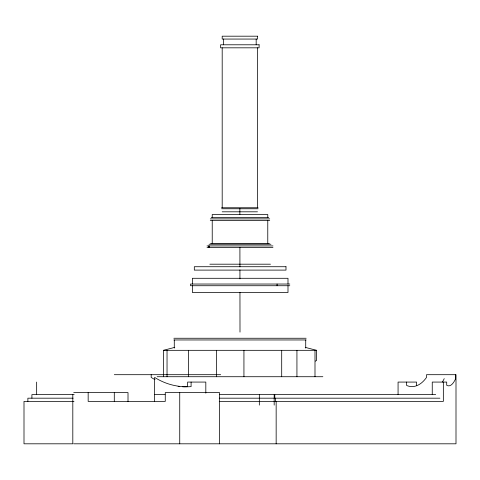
<?xml version="1.0" encoding="UTF-8"?>
<svg xmlns="http://www.w3.org/2000/svg" width="480" height="480" viewBox="0 0 480 480"><rect width="100%" height="100%" fill="white"/><g stroke="black" fill="none" stroke-linecap="round" stroke-linejoin="round"><path stroke-width="0.72" d="M444.216 378.63L443.838 379.44A71.148 15.894 -90 0 1 442.356 382.074M315.444 361.146L316.584 360.444L316.584 350.322L305.226 347.37M163.416 376.722L163.416 350.322L174.774 347.37M221.616 207.756L258.084 207.756M221.616 208.764L258.084 208.764M222.18 211.806L257.49 211.806M211.29 217.554L268.71 217.554M210.282 218.904L269.718 218.904M210.282 220.596L269.718 220.596M210.57 243.576L269.43 243.576M209.034 244.254L270.966 244.254M207.018 245.94L272.982 245.94M207.018 247.464L272.982 247.464M209.838 264.192L270.468 264.192M289.806 284.034L190.554 284.034L190.554 285.726L289.806 285.726M173.85 338.256L306.15 338.256M173.85 339.96L306.15 339.96M163.416 350.322L316.584 350.322M114.294 374.694L220.668 374.694M157.14 376.722L322.86 376.722M73.716 392.604L128.01 392.604L128.01 401.526M74.166 394.632L31.908 394.632L31.908 398.184M154.632 394.632L165.018 394.632M219.324 394.632L435.696 394.632M73.122 398.184L27.876 398.184L27.876 401.394M219.246 398.184L439.908 398.184M74.01 401.394L24 401.394L24 443.808L72.81 443.808L72.81 394.632M219.246 401.394L443.346 401.394L443.346 382.074M73.716 443.808L456 443.808L456 374.694L426.516 374.694L426.516 377.412A45.474 24.162 90 0 1 406.638 385.476L406.638 382.074M239.868 208.434L239.874 214.428M239.91 247.41L239.928 266.898M239.934 269.898L239.94 278.892M239.958 292.386L240 332.112M455.652 374.694L455.652 378.63L455.28 379.44A71.148 15.894 -90 0 1 446.706 385.266L446.706 382.074L432.252 382.074L432.252 394.632M416.58 385.476L416.58 382.074L398.07 382.074L398.07 394.632M314.994 350.322L314.994 376.722M305.718 339.96L305.718 348.102M296.934 350.322L296.934 376.722M287.994 284.034L287.994 278.292L192.366 278.292L192.366 284.034M287.994 285.726L287.994 292.482L192.366 292.482L192.366 285.726M281.7 350.322L281.7 376.722M277.074 284.034L277.074 285.726M276.156 401.394L276.156 443.808M275.544 398.184L275.544 401.394M274.794 394.632L274.794 398.184M274.182 394.632L274.182 405.108M267.774 217.554L267.774 214.512L212.226 214.512L212.226 217.554M267.774 220.596L267.774 243.576M259.332 394.632L259.332 405.108M257.508 47.82L257.508 207.756M256.176 39.06L256.176 44.79M243.936 350.322L243.936 376.722M223.53 39.06L223.53 44.79M222.192 47.82L222.192 207.756M219.552 443.808L219.552 392.604L165.264 392.604L165.264 401.394L88.164 401.394L88.164 392.604M216.378 350.322L216.378 376.722M212.226 220.596L212.226 243.576M209.418 245.94L209.418 247.464M208.578 245.94L208.578 247.464M205.818 393.156L205.818 382.074L187.644 382.074L187.644 386.628A64.812 61.95 90 0 1 182.562 386.784M191.094 382.074L191.094 386.628A64.812 61.95 90 0 1 154.632 377.406L154.632 401.37M188.628 350.322L188.628 376.722M179.736 392.604L179.736 443.808M174.282 339.96L174.282 348.102M167.04 350.322L167.04 376.722M151.182 374.694L151.182 377.406A64.812 61.95 90 0 0 155.064 379.674M114.294 392.604L114.294 401.508M36.654 382.074L36.654 394.704M179.394 386.658A64.812 61.95 90 0 1 178.122 386.562M257.508 36.192L222.192 36.192L222.192 39.06L257.508 39.06L257.508 36.192M259.098 44.79L220.602 44.79L220.602 47.82L259.098 47.82L259.098 44.79M285.99 266.724L194.31 266.724L194.31 270.102L285.99 270.102L285.99 266.724"/></g></svg>
